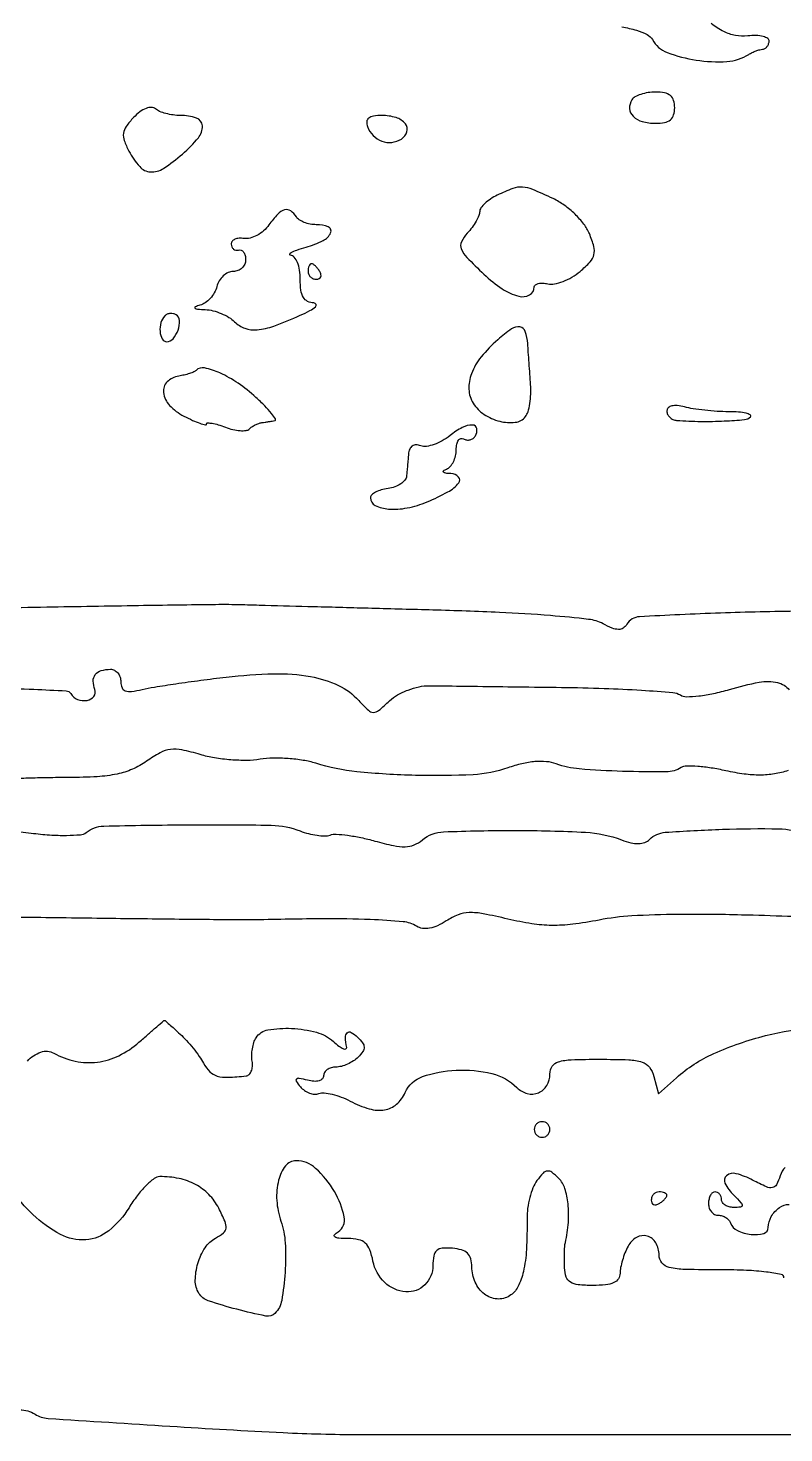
# Model space of a CAD drawing. Extents: x 0 to 5034, y 0 to 2560.
# Drawn here: x 2575.1 to 2672, y 2199.1 to 2379.2 of the extents above; entities that cross this region are included whole.
import ezdxf

# ---------------------------------------------------------------- set-up
doc = ezdxf.new("R2010")
doc.units = 0

msp = doc.modelspace()

# ---------------------------------------------------------------- linework, layer by layer
for points in [[(2651.241595, 2379.348354, -0.036042), (2653.103381, 2378.927568, -0.045232), (2654.451441, 2378.381721, -0.147418), (2655.136863, 2377.719923, 0.174992), (2657.030924, 2376.078325, 0.054143), (2660.734283, 2375.095303, 0.05394), (2664.696913, 2374.922818, 0.12587), (2667.5, 2375.835268, -0.028506), (2667.937896, 2376.079132, -0.023951), (2668.426563, 2376.287604, -0.02463), (2668.892242, 2376.434771, -0.059177), (2669.25, 2376.484687, 0.126274), (2669.544063, 2376.566589, 0.087688), (2669.809612, 2376.789252, 0.078332), (2670.006661, 2377.116685, 0.071088), (2670.10187, 2377.5, 0.281888), (2669.928655, 2377.860424, 0.080816), (2669.336079, 2378.119385, 0.055793), (2668.437538, 2378.245318, 0.032786), (2667.35187, 2378.204289, -0.070797), (2665.787108, 2378.263836, -0.070071), (2664.295161, 2378.757105, -0.053044), (2662.682624, 2379.779824, -0.021476)], [(2570.960799, 2294.548328, -0.008925), (2575.849242, 2294.434143, -0.003638), (2579.98397, 2294.233541, -0.245106), (2580.571649, 2293.884069, 0.162011), (2581.460488, 2293.141482, 0.135866), (2582.687682, 2293.012547, 0.189565), (2583.54849, 2293.528635, 0.261326), (2583.67589, 2294.402234, -0.086065), (2583.461455, 2295.48964, -0.170852), (2583.730609, 2296.314405, -0.158715), (2584.478021, 2296.828061, -0.071951), (2585.666667, 2297, -0.120485), (2586.175206, 2296.875652, -0.100712), (2586.608333, 2296.52513, -0.091796), (2586.899241, 2296.000876, -0.081056), (2587, 2295.383423, 0.100762), (2587.151812, 2294.637753, 0.210664), (2587.575045, 2294.240419, 0.118615), (2588.364608, 2294.159232, 0.024457), (2589.75, 2294.415005, -0.017694), (2591.299361, 2294.722766, -0.003676), (2594.042187, 2295.146699, -0.003857), (2597.235538, 2295.591117, -0.003631), (2600.5, 2295.995695, -0.023125), (2606.61155, 2296.422978, -0.049672), (2611.316353, 2296.06612, -0.066363), (2614.886959, 2294.932195, -0.099123), (2617.510227, 2292.9887, 0.017896), (2618.728197, 2291.736022, 0.19084), (2619.373697, 2291.473314, 0.177612), (2620.04814, 2291.713553, 0.015111), (2621.448703, 2292.951809, -0.059235), (2622.473773, 2293.708438, -0.038039), (2623.811878, 2294.340818, -0.03792), (2625.237894, 2294.765798, -0.056779), (2626.529673, 2294.895929, 0.000052), (2628.38964, 2294.871875, 0.000005), (2632.739966, 2294.816115, 0.000007), (2637.921691, 2294.749827, 0.000005), (2643.5, 2294.678602, -0.005186), (2648.953403, 2294.552454, -0.007593), (2653.748178, 2294.318839, -0.004101), (2657.776131, 2294.028037, -0.124262), (2658.72784, 2293.704679, 0.148734), (2659.500351, 2293.482973, 0.02402), (2661.079978, 2293.583973, 0.024719), (2662.985375, 2293.89403, 0.019486), (2665.010916, 2294.410601, -0.02486), (2668.839118, 2295.343218, -0.104284), (2671.194061, 2295.299493, -0.173796), (2672.678868, 2294.346652, -0.102911)], [(2674.003677, 2304.443671, 0.006204), (2663.868279, 2304.203858, 0.004458), (2653.486405, 2303.736552, 0.245598), (2651.858001, 2302.770241, -0.109411), (2651.37925, 2302.278024, -0.151075), (2650.790849, 2302.107917, -0.092997), (2649.991445, 2302.273224, -0.025091), (2648.815036, 2302.826402, 0.094311), (2646.969739, 2303.400562, 0.008236), (2642.064446, 2303.878447, 0.009169), (2635.529276, 2304.286162, 0.00421), (2627, 2304.589491, -0.000011), (2619.167478, 2304.802196, -0.000013), (2611.759375, 2305.003738, -0.000012), (2605.504572, 2305.174216, -0.000084), (2602.5, 2305.256682, 0.010046), (2599.153635, 2305.28184, 0.000629), (2589.275, 2305.145208, 0.000928), (2577.504518, 2304.945745, 0.000689), (2564.5, 2304.683299, -0.003867), (2527.978245, 2304.178428, -0.001206), (2473.160188, 2303.976764, -0.001071), (2419.122265, 2304.024016, -0.006155)], [(2454.5, 2202.936088, -0.003608), (2486.154319, 2202.988077, -0.001563), (2528.278203, 2202.621644, -0.000137), (2574.045931, 2202.067886, -0.136132), (2576.000955, 2201.49941, 0.122473), (2577.672048, 2200.964404, 0.000788), (2593.296787, 2199.954691, 0.003489), (2607.815606, 2199.141113, 0.011193), (2617.5, 2198.883323, 0.000942), (2621.678588, 2198.873535, 0.000135), (2630.228125, 2198.871928, 0.000153), (2640.340842, 2198.875864, 0.000131), (2651, 2198.88608, -0.000008), (2661.264916, 2198.89845, -0.000012), (2670.15625, 2198.908816, -0.000004), (2677.859879, 2198.917556, -0.000342), (2679, 2198.918059, 0.032721)], [(2672.55994, 2284.019782, -0.039701), (2670.777258, 2283.584636, -0.038943), (2668.936586, 2283.432977, -0.034672), (2666.911673, 2283.564691, -0.021551), (2664.567258, 2283.984927, 0.016456), (2662.69215, 2284.340793, 0.020957), (2660.943014, 2284.538825, 0.019454), (2659.495412, 2284.585055, 0.137506), (2658.825698, 2284.392275, -0.137283), (2656.928525, 2283.845267, -0.009524), (2651.31339, 2283.908114, -0.01292), (2645.770702, 2284.219262, -0.068343), (2642.807964, 2284.876784, 0.067282), (2641.571682, 2285.153895, 0.042378), (2640.089632, 2285.156024, 0.037102), (2638.416891, 2284.890472, 0.026819), (2636.60452, 2284.359033, -0.072455), (2632.162127, 2283.485309, -0.018342), (2624.785688, 2283.39043, -0.019284), (2617.266968, 2283.860063, -0.051163), (2612, 2284.945181, 0.036472), (2610.395043, 2285.325215, 0.022148), (2608.456502, 2285.549734, 0.022137), (2606.503074, 2285.601995, 0.036055), (2604.851922, 2285.453656, -0.038809), (2603.165424, 2285.311485, -0.021409), (2601.096716, 2285.386591, -0.021231), (2598.993536, 2285.643512, -0.031782), (2597.191075, 2286.060899, 0.020627), (2594.838211, 2286.661303, 0.08327), (2593.363049, 2286.723952, 0.09383), (2592.039464, 2286.298769, 0.030219), (2590.28366, 2285.201984, -0.052246), (2588.49741, 2284.192534, -0.050911), (2586.525271, 2283.564609, -0.03741), (2583.986104, 2283.228175, -0.013447), (2580.338882, 2283.118532, 0.003102), (2577.573035, 2283.09263, 0.004315), (2575.097004, 2283.0327, 0.002686), (2573.017891, 2282.953235, 0.054343)], [(2569.962513, 2276.38343, -0.029564), (2575.5, 2276.000721, 0.01494), (2577.874986, 2275.766661, 0.019749), (2580.047831, 2275.703924, 0.017492), (2581.825452, 2275.785053, 0.150045), (2582.556444, 2276.075713, -0.164578), (2584.804279, 2276.896475, -0.004222), (2595.717692, 2277.064773, -0.006349), (2606.287622, 2277.004313, -0.08903), (2610, 2276.26719, 0.030518), (2611.054492, 2275.9264, 0.029455), (2612.155145, 2275.711667, 0.03079), (2613.145138, 2275.640042, 0.08722), (2613.826026, 2275.752256, -0.100016), (2614.602092, 2275.860013, -0.018041), (2616.060084, 2275.717437, -0.018814), (2617.780883, 2275.419957, -0.016049), (2619.569254, 2274.98061, 0.014799), (2621.96175, 2274.386507, 0.059329), (2623.460534, 2274.243268, 0.092784), (2624.587751, 2274.481493, 0.074766), (2625.649976, 2275.121935, -0.165066), (2628.379566, 2276.163846, -0.00933), (2637.547804, 2276.336227, -0.013224), (2646.557483, 2276.09916, -0.077798), (2651.16982, 2275.125534, 0.032342), (2652.36559, 2274.757394, 0.062194), (2653.360769, 2274.647711, 0.081039), (2654.162188, 2274.790386, 0.112342), (2654.777699, 2275.177699, -0.180582), (2656.787178, 2276.094637, -0.009039), (2664.132811, 2276.482084, -0.012905), (2671.338228, 2276.545576, -0.086798), (2674.835701, 2275.872367, 0.052572)], [(2678.354358, 2265.105029, 0.003069), (2666.570993, 2265.494604, 0.008871), (2658.406608, 2265.569477, 0.01246), (2652.498806, 2265.371546, 0.032958), (2648.304127, 2264.847438, -0.016421), (2644.920611, 2264.310584, -0.033868), (2642.246946, 2264.158541, -0.035705), (2639.668533, 2264.371186, -0.020448), (2636.60407, 2264.975034, 0.011552), (2633.466931, 2265.651381, 0.054978), (2631.640418, 2265.796702, 0.08493), (2630.227206, 2265.51037, 0.052719), (2628.718044, 2264.734825, -0.038783), (2627.613769, 2264.127948, -0.061939), (2626.586954, 2263.808893, -0.075656), (2625.677222, 2263.784761, -0.107986), (2624.918101, 2264.052985, 0.116572), (2623.190764, 2264.630559, 0.012726), (2618.980391, 2264.905206, 0.011658), (2612.972882, 2265.003578, 0.003973), (2604.25, 2264.873703, -0.008081), (2602.291833, 2264.860638, -0.000265), (2594.463335, 2264.939081, -0.000507), (2585.226653, 2265.045897, -0.000353), (2574.795397, 2265.184459, 0.002391), (2564.431408, 2265.279864, 0.003614)], [(2575.018811, 2246.760339, -0.123117), (2576.739529, 2247.923445, -0.218271), (2578.413315, 2247.788573, 0.075216), (2581.166442, 2246.752112, 0.084174), (2583.995076, 2246.633369, 0.082113), (2586.760744, 2247.458247, 0.067365), (2589.32893, 2249.171253, -0.001155), (2590.55164, 2250.24464, -0.00187), (2591.596989, 2251.151186, -0.000265), (2592.528549, 2251.952105, -0.137451), (2592.59699, 2251.984027, -0.222935), (2592.66382, 2251.965137, -0.001031), (2593.224499, 2251.477107, -0.004509), (2593.860453, 2250.911051, -0.002801), (2594.59699, 2250.235914, -0.022103), (2595.4066, 2249.415984, -0.014546), (2596.266756, 2248.406665, -0.014645), (2597.04786, 2247.373608, -0.027212), (2597.608986, 2246.485914, 0.068501), (2598.420059, 2245.410271, 0.125839), (2599.356427, 2244.852077, 0.082931), (2600.715486, 2244.685828, 0.018329), (2603.062858, 2244.875, 0.165926), (2603.445771, 2245.058047, 0.101367), (2603.728931, 2245.477344, 0.080353), (2603.869003, 2246.071378, 0.058632), (2603.837817, 2246.75, -0.047028), (2603.785126, 2247.511684, -0.03476), (2603.864805, 2248.353125, -0.035473), (2604.05416, 2249.144636, -0.063705), (2604.333975, 2249.75, -0.213516), (2605.855606, 2250.768527, -0.054237), (2608.893769, 2250.953436, -0.053857), (2612.08947, 2250.453475, -0.118744), (2614.245239, 2249.278062, 0.021522), (2614.96473, 2248.681176, 0.059126), (2615.532517, 2248.34745, 0.185576), (2615.842032, 2248.333115, 0.377982), (2615.955558, 2248.528062, -0.032185), (2615.785127, 2249.820793, -0.226521), (2616.013498, 2250.394575, -0.332764), (2616.513783, 2250.446797, -0.053273), (2617.349879, 2249.817877, -0.042132), (2617.988654, 2249.111554, -0.156993), (2618.185791, 2248.553484, -0.160311), (2618.018486, 2247.992422, -0.04445), (2617.421308, 2247.278451, -0.052592), (2616.816492, 2246.789047, -0.038403), (2616.056795, 2246.375545, -0.039089), (2615.266311, 2246.09276, -0.066451), (2614.571429, 2246, 0.069338), (2613.970827, 2245.916309, 0.085428), (2613.461607, 2245.67199, 0.100006), (2613.121133, 2245.309183, 0.13947), (2613, 2244.883369, -0.198766), (2612.838179, 2244.492387, -0.12864), (2612.409871, 2244.241384, -0.085781), (2611.748916, 2244.173018, -0.04696), (2610.942849, 2244.304694, 0.013807), (2609.862966, 2244.555454, 0.236047), (2609.521714, 2244.463558, 0.3762), (2609.486919, 2244.185515, 0.024398), (2610.015962, 2243.480767, 0.066168), (2610.540884, 2242.995728, 0.064286), (2611.179236, 2242.659009, 0.069539), (2611.829489, 2242.514867, 0.111888), (2612.388865, 2242.595727, -0.117171), (2613.051588, 2242.68448, -0.033651), (2614.079337, 2242.510782, -0.031871), (2615.248088, 2242.151264, -0.029117), (2616.398684, 2241.636942, 0.047688), (2618.852764, 2240.647419, 0.110909), (2620.820521, 2240.515269, 0.143748), (2622.334801, 2241.22705, 0.105051), (2623.445562, 2242.729795, -0.203685), (2625.675412, 2244.77295, -0.074087), (2629.971338, 2245.607873, -0.070783), (2634.578826, 2245.158263, -0.137333), (2637.778939, 2243.361678, 0.134158), (2639.103085, 2242.60739, 0.162186), (2640.522953, 2242.707654, 0.162381), (2641.597835, 2243.639089, 0.134508), (2642, 2245.106989, -0.149591), (2642.302862, 2246.096637, -0.173857), (2643.093018, 2246.675862, -0.064199), (2644.741467, 2246.942004, -0.007962), (2648.383369, 2247, -0.00867), (2652.119107, 2246.93522, -0.068304), (2653.823374, 2246.640786, -0.153279), (2654.759905, 2245.983907, -0.100124), (2655.344807, 2244.789459), (2655.922876, 2242.578918), (2658.211438, 2244.624703, -0.077759), (2663.020128, 2247.735751, -0.042873), (2669.652502, 2250.032267, -0.041316), (2676.033578, 2251.0952, -0.196263)], [(2672, 2219, 0.358912), (2671.659026, 2219.413821, 0.01702), (2669.75, 2219.71875, 0.020476), (2667.198174, 2219.932089, 0.010616), (2664, 2220, -0.005616), (2659.308534, 2220.052695, -0.052521), (2657.306518, 2220.309157, -0.1613), (2656.365888, 2220.888711, -0.176487), (2656, 2221.893011, 0.131504), (2655.580051, 2223.462114, 0.19496), (2654.471668, 2224.327126, 0.20294), (2653.110323, 2224.159054, 0.139933), (2652.015254, 2223.028503, 0.029209), (2651.626503, 2222.187509, 0.022352), (2651.298231, 2221.228796, 0.02281), (2651.0715, 2220.300632, 0.048532), (2651, 2219.565741, -0.150908), (2650.780229, 2218.85416, -0.138637), (2650.191159, 2218.361839, -0.080396), (2649.139506, 2218.081845, -0.024945), (2647.5, 2218, -0.023048), (2645.619037, 2218.08675, -0.116557), (2644.629985, 2218.419173, -0.174234), (2644.104119, 2219.083636, -0.068079), (2643.881579, 2220.25, -0.01067), (2643.852363, 2221.184768, -0.010241), (2643.862391, 2222.132812, -0.010222), (2643.905448, 2222.968111, -0.036022), (2643.98255, 2223.5, 0.034567), (2644.364807, 2226.084046, 0.045208), (2644.33474, 2228.470785, 0.052412), (2643.920563, 2230.436324, 0.118801), (2643.132835, 2231.724308, 0.031287), (2642.243201, 2232.509065, 0.19278), (2641.667723, 2232.674174, 0.18355), (2641.12043, 2232.399915, 0.027963), (2640.331785, 2231.439066, 0.063848), (2639.834276, 2230.536654, 0.030538), (2639.423053, 2229.275802, 0.029668), (2639.148996, 2227.887458, 0.037203), (2639.068764, 2226.578169, -0.01643), (2638.990791, 2222.617863, -0.04233), (2638.599902, 2219.785697, -0.061991), (2637.896463, 2217.831872, -0.135616), (2636.833823, 2216.665734, -0.162265), (2635.221409, 2216.270316, -0.145281), (2633.610306, 2216.894801, -0.124281), (2632.423292, 2218.408014, -0.104852), (2632, 2220.404337, 0.068915), (2631.858448, 2221.426465, 0.135223), (2631.43662, 2222.123776, 0.120574), (2630.678178, 2222.555971, 0.048886), (2629.5, 2222.770691, 0.040715), (2628.206251, 2222.77223, 0.162591), (2627.486752, 2222.465862, 0.168544), (2627.110673, 2221.79656, 0.044525), (2627, 2220.556186, -0.200155), (2625.968267, 2218.082106, -0.217002), (2623.530889, 2217.183437, -0.174731), (2620.821221, 2218.393857, -0.153008), (2619.324745, 2221.126273, 0.040177), (2618.911463, 2222.576012, 0.120165), (2618.335799, 2223.422532, 0.131024), (2617.467932, 2223.86759, 0.05191), (2616.125, 2224.015313, -0.015038), (2614.927604, 2224.058325, -0.135351), (2614.436625, 2224.229271, -0.447341), (2614.402506, 2224.499925, -0.072662), (2614.857012, 2224.890467, 0.314197), (2615.649771, 2226.780491, 0.080877), (2614.375393, 2230.036086, 0.072106), (2611.974594, 2233.014237, 0.189304), (2609.464253, 2234, 0.233724), (2608.11091, 2233.330828, 0.102425), (2607.220865, 2231.480029, 0.077784), (2606.991699, 2228.907765, 0.066279), (2607.530096, 2226.234782, -0.069472), (2608.070166, 2223.462572, -0.029731), (2608.048379, 2219.679809, -0.026464), (2607.622563, 2216.091659, -0.15481), (2606.759001, 2214.425668, -0.251157), (2605.597321, 2214.074874, -0.014583), (2601.861523, 2214.94184, -0.016781), (2598.211599, 2216.034024, -0.174981), (2597.005539, 2216.991038, -0.142052), (2596.545432, 2218.644784, -0.070246), (2596.876425, 2220.818351, -0.069487), (2597.806429, 2222.845472, -0.128327), (2599.128234, 2224.068629, 0.045893), (2600.147345, 2224.740869, 0.199507), (2600.4884, 2225.362042, 0.131047), (2600.358587, 2226.207578, 0.016077), (2599.545911, 2227.911218, 0.074377), (2598.284186, 2229.657318, 0.076192), (2596.576115, 2230.941024, 0.071263), (2594.459569, 2231.713906, 0.054218), (2592, 2231.959448, 0.163386), (2591.265833, 2231.705729, 0.033312), (2590.220635, 2230.782996, 0.031856), (2589.097364, 2229.49518, 0.025208), (2588.048972, 2227.973103, -0.083795), (2585.457216, 2225.017816, -0.15408), (2582.511511, 2223.848478, -0.141996), (2579.252719, 2224.542985, -0.06722), (2575.740898, 2227.083775, -0.047199), (2572.945845, 2230.297026, -0.082122)], [(2672.145673, 2233.141332, 0.109881), (2671.520796, 2232.065523, -0.040704), (2671.049367, 2230.914374, -0.240217), (2670.538549, 2230.542524, -0.146498), (2669.765086, 2230.646152, -0.013285), (2667.991862, 2231.504208, 0.051898), (2665.891643, 2232.327387, 0.239296), (2664.650135, 2232.075831, 0.360907), (2664.443619, 2231.099295, 0.075415), (2665.562237, 2229.58062, -0.008776), (2666.494772, 2228.614762, -0.188299), (2666.638479, 2228.252924, -0.386528), (2666.451332, 2228.044585, -0.025319), (2665.571429, 2228, -0.061768), (2664.97055, 2228.074515, -0.080164), (2664.461607, 2228.29375, -0.09778), (2664.120948, 2228.618614, -0.154765), (2664, 2229, 0.081935), (2663.93699, 2229.381933, 0.092192), (2663.755208, 2229.70625, 0.100665), (2663.484511, 2229.923102, 0.119248), (2663.166667, 2230, 0.17482), (2662.848674, 2229.885312, 0.093122), (2662.578125, 2229.559375, 0.073362), (2662.395023, 2229.073861, 0.053595), (2662.333333, 2228.5, 0.081935), (2662.427849, 2227.9271, 0.092192), (2662.700521, 2227.440625, 0.100665), (2663.106566, 2227.115347, 0.119248), (2663.583333, 2227, -0.074734), (2664.08633, 2226.924395, -0.067213), (2664.565033, 2226.70334, -0.070385), (2664.94775, 2226.376128, -0.100621), (2665.169969, 2225.990092, 0.207286), (2666.027018, 2225.033436, 0.079429), (2667.783952, 2224.541597, 0.094523), (2669.407366, 2224.662043, 0.339247), (2670, 2225.434973, -0.132672), (2670.380175, 2226.842513, -0.108329), (2671.43963, 2227.994859, -0.145818), (2672.656684, 2228.400827, -0.26859)]]:
    msp.add_lwpolyline(points, format="xyb")
for points in [[(2652.5, 2370, 0.15524), (2652.219421, 2368.880416, 0.185244), (2652.66906, 2367.896895, 0.129446), (2653.848824, 2367.224228, 0.065277), (2655.559017, 2367, 0.04725), (2656.704714, 2367.108511, 0.125037), (2657.444877, 2367.454836, 0.147038), (2657.859354, 2368.07068, 0.075243), (2658, 2369, 0.075243), (2657.859354, 2369.92932, 0.147038), (2657.444877, 2370.545164, 0.125037), (2656.704714, 2370.891489, 0.04725), (2655.559017, 2371, 0.037634), (2654.57934, 2370.926158, 0.041396), (2653.653525, 2370.70625, 0.045439), (2652.906663, 2370.384508, 0.130646)], [(2588.639929, 2367.739929, 0.034579), (2587.69482, 2366.595033, 0.1206), (2587.341126, 2365.711868, 0.122493), (2587.438052, 2364.773144, 0.0362), (2588.030524, 2363.442966, 0.057371), (2589.420317, 2361.437495, 0.201222), (2590.804148, 2360.763855, 0.160727), (2592.472177, 2361.212665, 0.034059), (2594.902021, 2363.058539, 0.039078), (2596.93646, 2365.136031, 0.189622), (2597.448803, 2366.671695, 0.307082), (2596.698555, 2367.661347, 0.081744), (2594.640983, 2368, -0.033735), (2593.713329, 2368.06266, -0.031371), (2592.779226, 2368.249688, -0.032862), (2591.970383, 2368.523155, -0.084744), (2591.45, 2368.85, 0.189181), (2590.939767, 2369.039702, 0.089798), (2590.240962, 2368.900155, 0.066847), (2589.440783, 2368.452869, 0.042115)], [(2618.608704, 2366.577319, 0.10117), (2619.344419, 2365.424588, 0.112992), (2620.448136, 2364.707682, 0.11603), (2621.729823, 2364.553145, 0.111089), (2622.968799, 2364.980717, 0.183602), (2623.680008, 2365.908417, 0.250499), (2623.474541, 2366.92206, 0.145727), (2622.274056, 2367.726709, 0.075412), (2620.472368, 2368, 0.035801), (2619.399947, 2367.923113, 0.127907), (2618.771101, 2367.659036, 0.209144), (2618.522024, 2367.210003, 0.115638)], [(2635.25, 2357.779505, 0.034116), (2634.38884, 2357.289203, 0.041522), (2633.660937, 2356.713961, 0.046413), (2633.152684, 2356.141733, 0.159712), (2633, 2355.675926, -0.101453), (2632.895819, 2355.167766, -0.028831), (2632.5345, 2354.442277, -0.027771), (2632.02183, 2353.651605, -0.026203), (2631.415318, 2352.906427, 0.072564), (2630.669027, 2351.793482, 0.210623), (2630.641269, 2350.887781, 0.09785), (2631.347623, 2349.808758, 0.009977), (2633.539757, 2347.656823, 0.040289), (2635.891142, 2345.772178, 0.08672), (2638.002029, 2344.824148, 0.187001), (2639.387499, 2344.992079, 0.276878), (2640, 2346.013369, -0.237157), (2640.137132, 2346.286225, -0.104518), (2640.514062, 2346.459593, -0.070513), (2641.079578, 2346.506082, -0.041901), (2641.75, 2346.40988, 0.105579), (2642.589116, 2346.396539, 0.044042), (2643.681735, 2346.713694, 0.041), (2644.833001, 2347.273354, 0.041894), (2645.868674, 2348.009888, 0.029734), (2647.15035, 2349.231404, 0.127668), (2647.648068, 2350.151163, 0.128869), (2647.633209, 2351.19214, 0.030534), (2647.063092, 2352.847682, 0.065322), (2646.358493, 2354.069328, 0.037308), (2645.223046, 2355.342711, 0.036171), (2643.847609, 2356.491166, 0.044636), (2642.410491, 2357.341293, 0.011534), (2639.804879, 2358.510842, 0.08463), (2638.479679, 2358.821101, 0.105605), (2637.250989, 2358.636273, 0.022413)], [(2605.983647, 2353.977312, -0.056848), (2605.298428, 2353.223996, -0.053907), (2604.449527, 2352.62889, -0.058127), (2603.572663, 2352.270925, -0.107643), (2602.808336, 2352.227312, 0.055316), (2602.155061, 2352.258001, 0.087405), (2601.611419, 2352.126148, 0.120512), (2601.261192, 2351.8587, 0.185395), (2601.145448, 2351.5, 0.094319), (2601.235133, 2351.137565, 0.119101), (2601.44835, 2350.867188, 0.124958), (2601.752726, 2350.732232, 0.110359), (2602.1, 2350.75, -0.174153), (2602.442061, 2350.724675, -0.132778), (2602.735625, 2350.485937, -0.096791), (2602.933561, 2350.055531, -0.059585), (2603, 2349.5, -0.105398), (2602.878, 2348.927672, -0.099226), (2602.531874, 2348.440625, -0.096327), (2602.014716, 2348.114166, -0.093023), (2601.40638, 2348, 0.111578), (2600.759173, 2347.85375, 0.075737), (2600.131366, 2347.428233, 0.070372), (2599.617721, 2346.797502, 0.07191), (2599.303755, 2346.05356, -0.065911), (2598.98673, 2345.276595, -0.05412), (2598.460354, 2344.550354, -0.055998), (2597.815346, 2343.980506, -0.088257), (2597.147375, 2343.669562, 0.027937), (2596.534077, 2343.469397, 0.573458), (2596.509264, 2343.313775, 0.150822), (2596.823359, 2343.185335, 0.009714), (2597.821429, 2343.116001, -0.049928), (2598.815802, 2342.966021, -0.035717), (2599.884031, 2342.610981, -0.036263), (2600.863127, 2342.120054, -0.062112), (2601.583177, 2341.55968, 0.10997), (2602.913764, 2340.713674, 0.111512), (2604.470643, 2340.517771, 0.064206), (2606.615491, 2341.009056, 0.015492), (2610, 2342.378118, 0.017432), (2611.239893, 2342.977402, 0.062623), (2611.958855, 2343.480081, 0.32578), (2612.02166, 2343.781132, 0.288699), (2611.75, 2343.960858, -0.110811), (2610.944933, 2344.160506, -0.147184), (2610.399095, 2344.675237, -0.098551), (2610.091811, 2345.584245, -0.032391), (2610, 2347, 0.03834), (2609.910005, 2348.171912, 0.057839), (2609.638318, 2349.158058, 0.075348), (2609.235408, 2349.838215, 0.206243), (2608.75, 2350.090188, -0.479874), (2608.654685, 2350.22834, -0.20398), (2608.821875, 2350.42954, -0.036833), (2609.57879, 2350.750796, -0.011666), (2610.75, 2351.11878, 0.042259), (2612.929179, 2351.952895, 0.175345), (2613.897779, 2352.94461, 0.427567), (2613.592969, 2353.704139, 0.095557), (2612.059017, 2354, -0.046881), (2611.270704, 2354.074077, -0.046318), (2610.50665, 2354.29375, -0.050262), (2609.876024, 2354.616444, -0.111412), (2609.5, 2355, 0.102663), (2608.775172, 2355.765394, 0.226517), (2607.999659, 2355.892525, 0.134878), (2607.106768, 2355.343653, 0.031753)], [(2611, 2348, 0.105053), (2611.081062, 2347.618444, 0.099167), (2611.311086, 2347.29375, 0.09642), (2611.654762, 2347.076123, 0.093332), (2612.059017, 2347, 0.108972), (2612.413961, 2347.078288, 0.182303), (2612.6254, 2347.29375, 0.161196), (2612.656512, 2347.6179, 0.082592), (2612.5, 2348, 0.029505), (2612.231006, 2348.382774, 0.035638), (2611.933975, 2348.70625, 0.038439), (2611.65171, 2348.934461, 0.151918), (2611.440983, 2349, 0.210953), (2611.272352, 2348.92554, 0.081139), (2611.129539, 2348.70625, 0.061769), (2611.032345, 2348.382849, 0.042167)], [(2592.63948, 2342.306147, 0.129546), (2592.135277, 2341.441138, 0.086873), (2592.024079, 2340.295693, 0.106073), (2592.304248, 2339.34955, 0.274485), (2592.893011, 2339, 0.223243), (2593.709738, 2339.383783, 0.089221), (2594.332782, 2340.48658, 0.092338), (2594.520017, 2341.707762, 0.251406), (2594.095806, 2342.440788, 0.085976), (2593.735573, 2342.585524, 0.075821), (2593.331062, 2342.609483, 0.077371), (2592.945359, 2342.512383, 0.096382)], [(2635.309987, 2339.25, 0.042523), (2633.188047, 2337.044046, 0.078375), (2631.944156, 2334.894356, 0.102861), (2631.614437, 2332.891135, 0.129816), (2632.167626, 2331.103196, 0.109093), (2633.564044, 2329.679067, 0.082096), (2635.577998, 2328.793973, 0.091809), (2637.558883, 2328.660767, 0.198227), (2638.870548, 2329.389886, 0.097511), (2639.196162, 2330.018909, 0.030849), (2639.429607, 2331.055154, 0.029481), (2639.55268, 2332.270064, 0.028843), (2639.533422, 2333.5, -0.000241), (2639.43761, 2334.812982, -0.000173), (2639.331804, 2336.279687, -0.000175), (2639.232075, 2337.675699, -0.000378), (2639.156524, 2338.75, 0.06261), (2638.846372, 2340.324362, 0.288087), (2638.161307, 2340.890055, 0.185438), (2637.078151, 2340.627917, 0.028922)], [(2596.649536, 2335.316203, -0.095707), (2596.35863, 2335.119495, -0.022245), (2595.80367, 2334.911082, -0.022158), (2595.132161, 2334.724906, -0.020108), (2594.42476, 2334.591836, 0.160899), (2592.937999, 2333.846328, 0.232807), (2592.470784, 2332.479961, 0.159155), (2593.254004, 2330.831941, 0.083753), (2595.085745, 2329.455659, 0.01277), (2596.203853, 2328.91319, 0.023443), (2597.143938, 2328.538475, 0.023375), (2597.849421, 2328.331266, 0.486059), (2598, 2328.449569, -0.420793), (2598.143246, 2328.58964, -0.036811), (2598.704171, 2328.535625, -0.031214), (2599.47762, 2328.352897, -0.017231), (2600.397177, 2328.039093, 0.032148), (2601.365218, 2327.740652, 0.040485), (2602.291742, 2327.596972, 0.045247), (2603.055634, 2327.610347, 0.171002), (2603.480511, 2327.813844, -0.047818), (2603.810112, 2328.085785, -0.031454), (2604.234379, 2328.33516, -0.031602), (2604.682334, 2328.527366, -0.051697), (2605.083333, 2328.625, 0.002332), (2605.487042, 2328.68197, 0.001615), (2605.94307, 2328.75, 0.001629), (2606.380752, 2328.818199, 0.00335), (2606.722861, 2328.875, 0.53247), (2606.819869, 2329.091647, 0.030329), (2606.313822, 2329.803169, 0.025076), (2605.465648, 2330.752853, 0.012878), (2604.315306, 2331.859194, 0.03423), (2602.030507, 2333.675715, 0.044936), (2599.710139, 2334.98422, 0.05232), (2597.738386, 2335.635699, 0.255333)], [(2657, 2330.116631, 0.108868), (2657.095402, 2329.683671, 0.092677), (2657.367188, 2329.301833, 0.08814), (2657.77263, 2329.029454, 0.086353), (2658.25, 2328.910887, 0.014275), (2661.355836, 2328.778431, 0.015829), (2664.358672, 2328.831235, 0.010762), (2666.936805, 2329.013974, 0.175033), (2667.710414, 2329.377081, 0.495822), (2667.678016, 2329.61525, 0.07287), (2667.146705, 2329.821029, 0.037784), (2666.185719, 2329.964794, 0.017245), (2664.916667, 2330.013655, -0.014731), (2663.443801, 2330.062948, -0.01137), (2661.842708, 2330.200423, -0.011529), (2660.351974, 2330.397514, -0.026839), (2659.25, 2330.630286, 0.038449), (2658.33263, 2330.801941, 0.083333), (2657.618748, 2330.760372, 0.136015), (2657.171458, 2330.519018, 0.20417)], [(2629.196133, 2326.957735, -0.041869), (2628.211169, 2326.288257, -0.044785), (2627.149819, 2325.809478, -0.049364), (2626.170113, 2325.574279, -0.126511), (2625.451133, 2325.657126, 0.090745), (2624.852332, 2325.769441, 0.149128), (2624.362554, 2325.622401, 0.144391), (2624.027804, 2325.221946, 0.08315), (2623.875, 2324.606989, -0.001419), (2623.818026, 2323.900478, -0.000994), (2623.75, 2323.104865, -0.001003), (2623.681792, 2322.342985, -0.002094), (2623.625, 2321.75, -0.152391), (2623.411521, 2321.248051, -0.070678), (2622.875781, 2320.773319, -0.060228), (2622.119941, 2320.395383, -0.050612), (2621.25, 2320.180449, 0.03556), (2620.388505, 2319.994874, 0.050208), (2619.660937, 2319.701242, 0.061778), (2619.158081, 2319.351788, 0.213162), (2619, 2318.997837, 0.284467), (2619.615228, 2318.003974, 0.097695), (2621.318745, 2317.537206, 0.067727), (2623.716518, 2317.687457, 0.049528), (2626.270558, 2318.46858, 0.02492), (2628.914554, 2319.731487, 0.094218), (2630.330353, 2320.884187, 0.391539), (2630.2945, 2321.6499, 0.185591), (2629.309017, 2322.078947, -0.022138), (2628.640403, 2322.137859, -0.170249), (2628.364004, 2322.278058, -0.453622), (2628.379663, 2322.456346, -0.062064), (2628.75, 2322.662281, 0.116731), (2629.228393, 2323.000885, 0.063985), (2629.632812, 2323.59886, 0.058377), (2629.906941, 2324.34929, 0.05847), (2630, 2325.14235, -0.046282), (2630.066494, 2325.859174, -0.100761), (2630.273452, 2326.368674, -0.178664), (2630.579, 2326.591695, -0.21066), (2630.930902, 2326.542705, 0.100828), (2631.330874, 2326.395525, 0.098348), (2631.760315, 2326.414623, 0.097513), (2632.152776, 2326.596957, 0.097277), (2632.447214, 2326.91459, 0.181189), (2632.632861, 2327.854107, 0.363364), (2632.097244, 2328.314795, 0.125055), (2630.774072, 2327.997228, 0.049112)], [(2640, 2238, 0.099038), (2640.076342, 2237.618362, 0.097945), (2640.29375, 2237.29375, 0.097945), (2640.618362, 2237.076342, 0.099038), (2641, 2237, 0.099038), (2641.381638, 2237.076342, 0.097945), (2641.70625, 2237.29375, 0.097945), (2641.923658, 2237.618362, 0.099038), (2642, 2238, 0.099038), (2641.923658, 2238.381638, 0.097945), (2641.70625, 2238.70625, 0.097945), (2641.381638, 2238.923658, 0.099038), (2641, 2239, 0.099038), (2640.618362, 2238.923658, 0.097945), (2640.29375, 2238.70625, 0.097945), (2640.076342, 2238.381638, 0.099038)], [(2655, 2228.940983, 0.108972), (2655.078288, 2228.586039, 0.182303), (2655.29375, 2228.3746, 0.161196), (2655.6179, 2228.343488, 0.082592), (2656, 2228.5, 0.029505), (2656.382774, 2228.768994, 0.035638), (2656.70625, 2229.066025, 0.038439), (2656.934461, 2229.34829, 0.151918), (2657, 2229.559017, 0.210953), (2656.92554, 2229.727648, 0.081139), (2656.70625, 2229.870461, 0.061769), (2656.382849, 2229.967655, 0.042167), (2656, 2230, 0.105053), (2655.618444, 2229.918938, 0.099167), (2655.29375, 2229.688914, 0.09642), (2655.076123, 2229.345238, 0.093332)]]:
    msp.add_lwpolyline(points, format="xyb", close=True)

doc.saveas('drawing.dxf')
